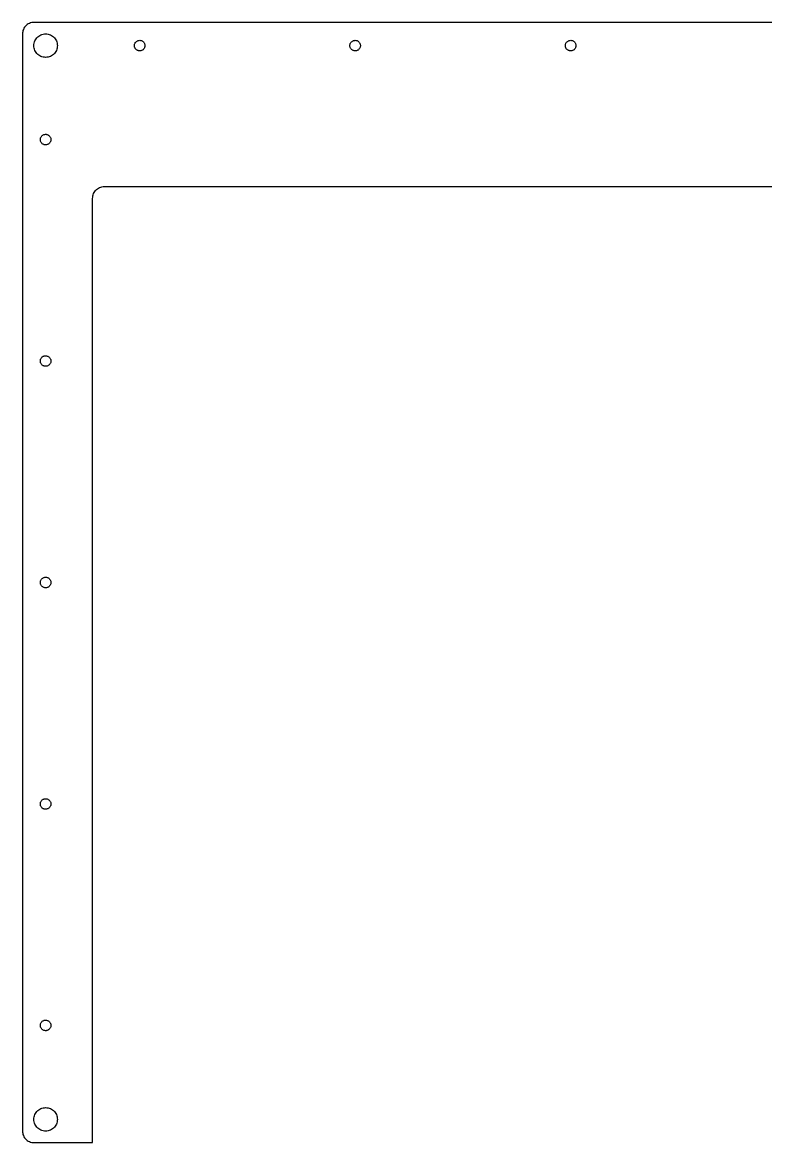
# Model space of a CAD drawing. Header units: metres. Extents: x -325 to 325, y -238 to 238.
# Drawn here: x -324.9 to -8.7, y -238.4 to 238.4 of the extents above; entities that cross this region are included whole.
import ezdxf

# ---------------------------------------------------------------- set-up
doc = ezdxf.new("R2010")
doc.units = ezdxf.units.M

msp = doc.modelspace()

# ---------------------------------------------------------------- linework, layer by layer
for p, q in [((-319.875, 238.375), (-320.398, 238.348)), ((319.875, 238.375), (-319.875, 238.375)), ((-324.848, 233.898), (-324.875, 233.375)), ((-324.766, 234.415), (-324.848, 233.898)), ((-324.63, 234.92), (-324.766, 234.415)), ((-324.443, 235.409), (-324.63, 234.92)), ((-324.205, 235.875), (-324.443, 235.409)), ((-323.92, 236.314), (-324.205, 235.875)), ((-323.591, 236.721), (-323.92, 236.314)), ((-323.221, 237.091), (-323.591, 236.721)), ((-322.814, 237.42), (-323.221, 237.091)), ((-322.375, 237.705), (-322.814, 237.42)), ((-321.909, 237.943), (-322.375, 237.705)), ((-321.42, 238.13), (-321.909, 237.943)), ((-320.915, 238.266), (-321.42, 238.13)), ((-320.398, 238.348), (-320.915, 238.266)), ((-324.875, 233.375), (-324.875, -233.375)), ((-320, 228.5), (-319.973, 229.023)), ((-319.973, 229.023), (-319.891, 229.54)), ((-319.891, 229.54), (-319.755, 230.045)), ((-319.755, 230.045), (-319.568, 230.534)), ((-319.568, 230.534), (-319.33, 231)), ((-319.33, 231), (-319.045, 231.439)), ((-319.045, 231.439), (-318.716, 231.846)), ((-318.716, 231.846), (-318.346, 232.216)), ((-318.346, 232.216), (-317.939, 232.545)), ((-317.939, 232.545), (-317.5, 232.83)), ((-317.5, 232.83), (-317.034, 233.068)), ((-317.034, 233.068), (-316.545, 233.255)), ((-316.545, 233.255), (-316.04, 233.391)), ((-316.04, 233.391), (-315.523, 233.473)), ((-315.523, 233.473), (-315, 233.5)), ((-315, 233.5), (-314.477, 233.473)), ((-314.477, 233.473), (-313.96, 233.391)), ((-313.96, 233.391), (-313.455, 233.255)), ((-313.455, 233.255), (-312.966, 233.068)), ((-312.966, 233.068), (-312.5, 232.83)), ((-312.5, 232.83), (-312.061, 232.545)), ((-312.061, 232.545), (-311.654, 232.216)), ((-311.654, 232.216), (-311.284, 231.846)), ((-311.284, 231.846), (-310.955, 231.439)), ((-310.955, 231.439), (-310.67, 231)), ((-310.67, 231), (-310.432, 230.534)), ((-310.432, 230.534), (-310.245, 230.045)), ((-310.245, 230.045), (-310.109, 229.54)), ((-310.109, 229.54), (-310.027, 229.023)), ((-310.027, 229.023), (-310, 228.5)), ((-277.247, 228.624), (-277.219, 228.87)), ((-277.219, 228.87), (-277.165, 229.112)), ((-277.165, 229.112), (-277.085, 229.347)), ((-277.085, 229.347), (-276.979, 229.571)), ((-276.979, 229.571), (-276.849, 229.782)), ((-276.849, 229.782), (-276.697, 229.978)), ((-276.697, 229.978), (-276.524, 230.155)), ((-276.524, 230.155), (-276.333, 230.313)), ((-276.333, 230.313), (-276.125, 230.449)), ((-276.125, 230.449), (-275.904, 230.56)), ((-275.904, 230.56), (-275.672, 230.647)), ((-275.672, 230.647), (-275.431, 230.708)), ((-275.431, 230.708), (-275.186, 230.742)), ((-275.186, 230.742), (-274.938, 230.749)), ((-274.938, 230.749), (-274.691, 230.729)), ((-274.691, 230.729), (-274.448, 230.681)), ((-274.448, 230.681), (-274.211, 230.607)), ((-274.211, 230.607), (-273.984, 230.508)), ((-273.984, 230.508), (-273.769, 230.384)), ((-273.769, 230.384), (-273.57, 230.237)), ((-273.57, 230.237), (-273.387, 230.069)), ((-273.387, 230.069), (-273.224, 229.882)), ((-273.224, 229.882), (-273.083, 229.678)), ((-273.083, 229.678), (-272.965, 229.46)), ((-272.965, 229.46), (-272.872, 229.231)), ((-272.872, 229.231), (-272.804, 228.992)), ((-272.804, 228.992), (-272.764, 228.748)), ((-185.58, 228.624), (-185.553, 228.87)), ((-185.553, 228.87), (-185.498, 229.112)), ((-185.498, 229.112), (-185.418, 229.347)), ((-185.418, 229.347), (-185.312, 229.571)), ((-185.312, 229.571), (-185.182, 229.782)), ((-185.182, 229.782), (-185.03, 229.978)), ((-185.03, 229.978), (-184.857, 230.155)), ((-184.857, 230.155), (-184.666, 230.313)), ((-184.666, 230.313), (-184.458, 230.449)), ((-184.458, 230.449), (-184.237, 230.56)), ((-184.237, 230.56), (-184.005, 230.647)), ((-184.005, 230.647), (-183.765, 230.708)), ((-183.765, 230.708), (-183.519, 230.742)), ((-183.519, 230.742), (-183.271, 230.749)), ((-183.271, 230.749), (-183.024, 230.729)), ((-183.024, 230.729), (-182.781, 230.681)), ((-182.781, 230.681), (-182.544, 230.607)), ((-182.544, 230.607), (-182.317, 230.508)), ((-182.317, 230.508), (-182.103, 230.384)), ((-182.103, 230.384), (-181.903, 230.237)), ((-181.903, 230.237), (-181.721, 230.069)), ((-181.721, 230.069), (-181.558, 229.882)), ((-181.558, 229.882), (-181.417, 229.678)), ((-181.417, 229.678), (-181.299, 229.46)), ((-181.299, 229.46), (-181.205, 229.231)), ((-181.205, 229.231), (-181.138, 228.992)), ((-181.138, 228.992), (-181.097, 228.748)), ((-93.9133, 228.624), (-93.886, 228.87)), ((-93.886, 228.87), (-93.8318, 229.112)), ((-93.8318, 229.112), (-93.7513, 229.347)), ((-93.7513, 229.347), (-93.6455, 229.571)), ((-93.6455, 229.571), (-93.5157, 229.782)), ((-93.5157, 229.782), (-93.3634, 229.978)), ((-93.3634, 229.978), (-93.1906, 230.155)), ((-93.1906, 230.155), (-92.9992, 230.313)), ((-92.9992, 230.313), (-92.7917, 230.449)), ((-92.7917, 230.449), (-92.5705, 230.56)), ((-92.5705, 230.56), (-92.3383, 230.647)), ((-92.3383, 230.647), (-92.098, 230.708)), ((-92.098, 230.708), (-91.8525, 230.742)), ((-91.8525, 230.742), (-91.6047, 230.749)), ((-91.6047, 230.749), (-91.3576, 230.729)), ((-91.3576, 230.729), (-91.1143, 230.681)), ((-91.1143, 230.681), (-90.8777, 230.607)), ((-90.8777, 230.607), (-90.6507, 230.508)), ((-90.6507, 230.508), (-90.436, 230.384)), ((-90.436, 230.384), (-90.2363, 230.237)), ((-90.2363, 230.237), (-90.0539, 230.069)), ((-90.0539, 230.069), (-89.8911, 229.882)), ((-89.8911, 229.882), (-89.7498, 229.678)), ((-89.7498, 229.678), (-89.6319, 229.46)), ((-89.6319, 229.46), (-89.5386, 229.231)), ((-89.5386, 229.231), (-89.4711, 228.992)), ((-89.4711, 228.992), (-89.4303, 228.748)), ((-319.973, 227.977), (-320, 228.5)), ((-319.891, 227.46), (-319.973, 227.977)), ((-319.755, 226.955), (-319.891, 227.46)), ((-319.568, 226.466), (-319.755, 226.955)), ((-319.33, 226), (-319.568, 226.466)), ((-319.045, 225.561), (-319.33, 226)), ((-318.716, 225.154), (-319.045, 225.561)), ((-318.346, 224.784), (-318.716, 225.154)), ((-317.939, 224.455), (-318.346, 224.784)), ((-317.5, 224.17), (-317.939, 224.455)), ((-317.034, 223.932), (-317.5, 224.17)), ((-312.5, 224.17), (-312.966, 223.932)), ((-312.061, 224.455), (-312.5, 224.17)), ((-311.654, 224.784), (-312.061, 224.455)), ((-311.284, 225.154), (-311.654, 224.784)), ((-310.955, 225.561), (-311.284, 225.154)), ((-310.67, 226), (-310.955, 225.561)), ((-310.432, 226.466), (-310.67, 226)), ((-310.245, 226.955), (-310.432, 226.466)), ((-310.109, 227.46), (-310.245, 226.955)), ((-310.027, 227.977), (-310.109, 227.46)), ((-310, 228.5), (-310.027, 227.977)), ((-277.247, 228.376), (-277.247, 228.624)), ((-277.219, 228.13), (-277.247, 228.376)), ((-277.165, 227.888), (-277.219, 228.13)), ((-277.085, 227.653), (-277.165, 227.888)), ((-276.979, 227.429), (-277.085, 227.653)), ((-276.849, 227.218), (-276.979, 227.429)), ((-276.697, 227.022), (-276.849, 227.218)), ((-276.524, 226.845), (-276.697, 227.022)), ((-276.333, 226.687), (-276.524, 226.845)), ((-276.125, 226.551), (-276.333, 226.687)), ((-275.904, 226.44), (-276.125, 226.551)), ((-275.672, 226.353), (-275.904, 226.44)), ((-275.431, 226.292), (-275.672, 226.353)), ((-275.186, 226.258), (-275.431, 226.292)), ((-274.938, 226.251), (-275.186, 226.258)), ((-274.691, 226.271), (-274.938, 226.251)), ((-274.448, 226.319), (-274.691, 226.271)), ((-274.211, 226.393), (-274.448, 226.319)), ((-273.984, 226.492), (-274.211, 226.393)), ((-273.769, 226.616), (-273.984, 226.492)), ((-273.57, 226.763), (-273.769, 226.616)), ((-273.387, 226.931), (-273.57, 226.763)), ((-273.224, 227.118), (-273.387, 226.931)), ((-273.083, 227.322), (-273.224, 227.118)), ((-272.965, 227.54), (-273.083, 227.322)), ((-272.872, 227.769), (-272.965, 227.54)), ((-272.804, 228.008), (-272.872, 227.769)), ((-272.764, 228.252), (-272.804, 228.008)), ((-272.764, 228.748), (-272.75, 228.5)), ((-272.75, 228.5), (-272.764, 228.252)), ((-185.58, 228.376), (-185.58, 228.624)), ((-185.553, 228.13), (-185.58, 228.376)), ((-185.498, 227.888), (-185.553, 228.13)), ((-185.418, 227.653), (-185.498, 227.888)), ((-185.312, 227.429), (-185.418, 227.653)), ((-185.182, 227.218), (-185.312, 227.429)), ((-185.03, 227.022), (-185.182, 227.218)), ((-184.857, 226.845), (-185.03, 227.022)), ((-184.666, 226.687), (-184.857, 226.845)), ((-184.458, 226.551), (-184.666, 226.687)), ((-184.237, 226.44), (-184.458, 226.551)), ((-184.005, 226.353), (-184.237, 226.44)), ((-183.765, 226.292), (-184.005, 226.353)), ((-183.519, 226.258), (-183.765, 226.292)), ((-183.271, 226.251), (-183.519, 226.258)), ((-183.024, 226.271), (-183.271, 226.251)), ((-182.781, 226.319), (-183.024, 226.271)), ((-182.544, 226.393), (-182.781, 226.319)), ((-182.317, 226.492), (-182.544, 226.393)), ((-182.103, 226.616), (-182.317, 226.492)), ((-181.903, 226.763), (-182.103, 226.616)), ((-181.721, 226.931), (-181.903, 226.763)), ((-181.558, 227.118), (-181.721, 226.931)), ((-181.417, 227.322), (-181.558, 227.118)), ((-181.299, 227.54), (-181.417, 227.322)), ((-181.205, 227.769), (-181.299, 227.54)), ((-181.138, 228.008), (-181.205, 227.769)), ((-181.097, 228.252), (-181.138, 228.008)), ((-181.097, 228.748), (-181.083, 228.5)), ((-181.083, 228.5), (-181.097, 228.252)), ((-93.9133, 228.376), (-93.9133, 228.624)), ((-93.886, 228.13), (-93.9133, 228.376)), ((-93.8318, 227.888), (-93.886, 228.13)), ((-93.7513, 227.653), (-93.8318, 227.888)), ((-93.6455, 227.429), (-93.7513, 227.653)), ((-93.5157, 227.218), (-93.6455, 227.429)), ((-93.3634, 227.022), (-93.5157, 227.218)), ((-93.1906, 226.845), (-93.3634, 227.022)), ((-92.9992, 226.687), (-93.1906, 226.845)), ((-92.7917, 226.551), (-92.9992, 226.687)), ((-92.5705, 226.44), (-92.7917, 226.551)), ((-92.3383, 226.353), (-92.5705, 226.44)), ((-92.098, 226.292), (-92.3383, 226.353)), ((-91.8525, 226.258), (-92.098, 226.292)), ((-91.6047, 226.251), (-91.8525, 226.258)), ((-91.3576, 226.271), (-91.6047, 226.251)), ((-91.1143, 226.319), (-91.3576, 226.271)), ((-90.8777, 226.393), (-91.1143, 226.319)), ((-90.6507, 226.492), (-90.8777, 226.393)), ((-90.436, 226.616), (-90.6507, 226.492)), ((-90.2363, 226.763), (-90.436, 226.616)), ((-90.0539, 226.931), (-90.2363, 226.763)), ((-89.8911, 227.118), (-90.0539, 226.931)), ((-89.7498, 227.322), (-89.8911, 227.118)), ((-89.6319, 227.54), (-89.7498, 227.322)), ((-89.5386, 227.769), (-89.6319, 227.54)), ((-89.4711, 228.008), (-89.5386, 227.769)), ((-89.4303, 228.252), (-89.4711, 228.008)), ((-89.4303, 228.748), (-89.4167, 228.5)), ((-89.4167, 228.5), (-89.4303, 228.252)), ((-316.545, 223.745), (-317.034, 223.932)), ((-316.04, 223.609), (-316.545, 223.745)), ((-315.523, 223.527), (-316.04, 223.609)), ((-315, 223.5), (-315.523, 223.527)), ((-314.477, 223.527), (-315, 223.5)), ((-313.96, 223.609), (-314.477, 223.527)), ((-313.455, 223.745), (-313.96, 223.609)), ((-312.966, 223.932), (-313.455, 223.745)), ((-315.552, 190.681), (-315.309, 190.729)), ((-315.309, 190.729), (-315.062, 190.749)), ((-315.062, 190.749), (-314.814, 190.742)), ((-314.814, 190.742), (-314.569, 190.708)), ((-314.569, 190.708), (-314.328, 190.647)), ((-317.25, 188.5), (-317.236, 188.748)), ((-317.236, 188.252), (-317.25, 188.5)), ((-317.236, 188.748), (-317.196, 188.992)), ((-317.196, 188.008), (-317.236, 188.252)), ((-317.196, 188.992), (-317.128, 189.231)), ((-317.128, 187.769), (-317.196, 188.008)), ((-317.128, 189.231), (-317.035, 189.46)), ((-317.035, 187.54), (-317.128, 187.769)), ((-317.035, 189.46), (-316.917, 189.678)), ((-316.917, 187.322), (-317.035, 187.54)), ((-316.917, 189.678), (-316.776, 189.882)), ((-316.776, 187.118), (-316.917, 187.322)), ((-316.776, 189.882), (-316.613, 190.069)), ((-316.613, 186.931), (-316.776, 187.118)), ((-316.613, 190.069), (-316.43, 190.237)), ((-316.43, 186.763), (-316.613, 186.931)), ((-316.43, 190.237), (-316.231, 190.384)), ((-316.231, 186.616), (-316.43, 186.763)), ((-316.231, 190.384), (-316.016, 190.508)), ((-316.016, 186.492), (-316.231, 186.616)), ((-316.016, 190.508), (-315.789, 190.607)), ((-315.789, 186.393), (-316.016, 186.492)), ((-315.789, 190.607), (-315.552, 190.681)), ((-315.552, 186.319), (-315.789, 186.393)), ((-315.309, 186.271), (-315.552, 186.319)), ((-315.062, 186.251), (-315.309, 186.271)), ((-314.814, 186.258), (-315.062, 186.251)), ((-314.569, 186.292), (-314.814, 186.258)), ((-314.328, 186.353), (-314.569, 186.292)), ((-314.328, 190.647), (-314.096, 190.56)), ((-314.096, 186.44), (-314.328, 186.353)), ((-314.096, 190.56), (-313.875, 190.449)), ((-313.875, 186.551), (-314.096, 186.44)), ((-313.875, 190.449), (-313.667, 190.313)), ((-313.667, 186.687), (-313.875, 186.551)), ((-313.667, 190.313), (-313.476, 190.155)), ((-313.476, 186.845), (-313.667, 186.687)), ((-313.476, 190.155), (-313.303, 189.978)), ((-313.303, 187.022), (-313.476, 186.845)), ((-313.303, 189.978), (-313.151, 189.782)), ((-313.151, 187.218), (-313.303, 187.022)), ((-313.151, 189.782), (-313.021, 189.571)), ((-313.021, 187.429), (-313.151, 187.218)), ((-313.021, 189.571), (-312.915, 189.347)), ((-312.915, 187.653), (-313.021, 187.429)), ((-312.915, 189.347), (-312.835, 189.112)), ((-312.835, 187.888), (-312.915, 187.653)), ((-312.835, 189.112), (-312.781, 188.87)), ((-312.781, 188.13), (-312.835, 187.888)), ((-312.781, 188.87), (-312.753, 188.624)), ((-312.753, 188.376), (-312.781, 188.13)), ((-312.753, 188.624), (-312.753, 188.376)), ((-293.716, 166.846), (-293.346, 167.216)), ((-293.346, 167.216), (-292.939, 167.545)), ((-292.939, 167.545), (-292.5, 167.83)), ((-292.5, 167.83), (-292.034, 168.068)), ((-292.034, 168.068), (-291.545, 168.255)), ((-291.545, 168.255), (-291.04, 168.391)), ((-291.04, 168.391), (-290.523, 168.473)), ((-290.523, 168.473), (-290, 168.5)), ((-290, 168.5), (290, 168.5)), ((-295, 163.5), (-294.973, 164.023)), ((-295, -238.375), (-295, 163.5)), ((-294.973, 164.023), (-294.891, 164.54)), ((-294.891, 164.54), (-294.755, 165.045)), ((-294.755, 165.045), (-294.568, 165.534)), ((-294.568, 165.534), (-294.33, 166)), ((-294.33, 166), (-294.045, 166.439)), ((-294.045, 166.439), (-293.716, 166.846)), ((-317.035, 95.2102), (-316.917, 95.4283)), ((-316.917, 95.4283), (-316.776, 95.632)), ((-316.776, 95.632), (-316.613, 95.8189)), ((-316.613, 95.8189), (-316.43, 95.9868)), ((-316.43, 95.9868), (-316.231, 96.1336)), ((-316.231, 96.1336), (-316.016, 96.2576)), ((-316.016, 96.2576), (-315.789, 96.3571)), ((-315.789, 96.3571), (-315.552, 96.4312)), ((-315.552, 96.4312), (-315.309, 96.4787)), ((-315.309, 96.4787), (-315.062, 96.4991)), ((-315.062, 96.4991), (-314.814, 96.4923)), ((-314.814, 96.4923), (-314.569, 96.4583)), ((-314.569, 96.4583), (-314.328, 96.3974)), ((-314.328, 96.3974), (-314.096, 96.3105)), ((-314.096, 96.3105), (-313.875, 96.1985)), ((-313.875, 96.1985), (-313.667, 96.063)), ((-313.667, 96.063), (-313.476, 95.9054)), ((-313.476, 95.9054), (-313.303, 95.7277)), ((-313.303, 95.7277), (-313.151, 95.5321)), ((-313.151, 95.5321), (-313.021, 95.3209)), ((-317.25, 94.25), (-317.236, 94.4975)), ((-317.236, 94.0025), (-317.25, 94.25)), ((-317.236, 94.4975), (-317.196, 94.742)), ((-317.196, 93.758), (-317.236, 94.0025)), ((-317.196, 94.742), (-317.128, 94.9806)), ((-317.128, 93.5194), (-317.196, 93.758)), ((-317.128, 94.9806), (-317.035, 95.2102)), ((-317.035, 93.2897), (-317.128, 93.5194)), ((-316.917, 93.0717), (-317.035, 93.2897)), ((-316.776, 92.868), (-316.917, 93.0717)), ((-316.613, 92.6811), (-316.776, 92.868)), ((-316.43, 92.5132), (-316.613, 92.6811)), ((-316.231, 92.3664), (-316.43, 92.5132)), ((-316.016, 92.2424), (-316.231, 92.3664)), ((-315.789, 92.1429), (-316.016, 92.2424)), ((-315.552, 92.0688), (-315.789, 92.1429)), ((-315.309, 92.0213), (-315.552, 92.0688)), ((-315.062, 92.0009), (-315.309, 92.0213)), ((-314.814, 92.0077), (-315.062, 92.0009)), ((-314.569, 92.0417), (-314.814, 92.0077)), ((-314.328, 92.1026), (-314.569, 92.0417)), ((-314.096, 92.1895), (-314.328, 92.1026)), ((-313.875, 92.3014), (-314.096, 92.1895)), ((-313.667, 92.437), (-313.875, 92.3014)), ((-313.476, 92.5946), (-313.667, 92.437)), ((-313.303, 92.7723), (-313.476, 92.5946)), ((-313.151, 92.9679), (-313.303, 92.7723)), ((-313.021, 93.1791), (-313.151, 92.9679)), ((-313.021, 95.3209), (-312.915, 95.0967)), ((-312.915, 93.4033), (-313.021, 93.1791)), ((-312.915, 95.0967), (-312.835, 94.8622)), ((-312.835, 93.6378), (-312.915, 93.4033)), ((-312.835, 94.8622), (-312.781, 94.6203)), ((-312.781, 93.8797), (-312.835, 93.6378)), ((-312.781, 94.6203), (-312.753, 94.3739)), ((-312.753, 94.1261), (-312.781, 93.8797)), ((-312.753, 94.3739), (-312.753, 94.1261)), ((-317.25, 0), (-317.236, 0.24751)), ((-317.236, -0.24751), (-317.25, 0)), ((-317.236, 0.24751), (-317.196, 0.49202)), ((-317.196, 0.49202), (-317.128, 0.73056)), ((-317.128, 0.73056), (-317.035, 0.96024)), ((-317.035, 0.96024), (-316.917, 1.17825)), ((-316.917, 1.17825), (-316.776, 1.38197)), ((-316.776, 1.38197), (-316.613, 1.56891)), ((-316.613, 1.56891), (-316.43, 1.7368)), ((-316.43, 1.7368), (-316.231, 1.88362)), ((-316.231, 1.88362), (-316.016, 2.00757)), ((-316.016, 2.00757), (-315.789, 2.10715)), ((-315.789, 2.10715), (-315.552, 2.18114)), ((-315.552, 2.18114), (-315.309, 2.22867)), ((-315.309, 2.22867), (-315.062, 2.24915)), ((-315.062, 2.24915), (-314.814, 2.24231)), ((-314.814, 2.24231), (-314.569, 2.20825)), ((-314.569, 2.20825), (-314.328, 2.1474)), ((-314.328, 2.1474), (-314.096, 2.06049)), ((-314.096, 2.06049), (-313.875, 1.94855)), ((-313.875, 1.94855), (-313.667, 1.81296)), ((-313.667, 1.81296), (-313.476, 1.65536)), ((-313.476, 1.65536), (-313.303, 1.47769)), ((-313.303, 1.47769), (-313.151, 1.28206)), ((-313.151, 1.28206), (-313.021, 1.07088)), ((-313.021, 1.07088), (-312.915, 0.84669)), ((-312.915, 0.84669), (-312.835, 0.61223)), ((-312.835, 0.61223), (-312.781, 0.37033)), ((-312.781, 0.37033), (-312.753, 0.12395)), ((-312.753, 0.12395), (-312.753, -0.12395)), ((-317.196, -0.49202), (-317.236, -0.24751)), ((-317.128, -0.73056), (-317.196, -0.49202)), ((-317.035, -0.96024), (-317.128, -0.73056)), ((-316.917, -1.17825), (-317.035, -0.96024)), ((-316.776, -1.38197), (-316.917, -1.17825)), ((-316.613, -1.56891), (-316.776, -1.38197)), ((-316.43, -1.7368), (-316.613, -1.56891)), ((-316.231, -1.88362), (-316.43, -1.7368)), ((-316.016, -2.00757), (-316.231, -1.88362)), ((-315.789, -2.10715), (-316.016, -2.00757)), ((-315.552, -2.18114), (-315.789, -2.10715)), ((-315.309, -2.22867), (-315.552, -2.18114)), ((-315.062, -2.24915), (-315.309, -2.22867)), ((-314.814, -2.24231), (-315.062, -2.24915)), ((-314.569, -2.20825), (-314.814, -2.24231)), ((-314.328, -2.1474), (-314.569, -2.20825)), ((-314.096, -2.06049), (-314.328, -2.1474)), ((-313.875, -1.94855), (-314.096, -2.06049)), ((-313.667, -1.81296), (-313.875, -1.94855)), ((-313.476, -1.65536), (-313.667, -1.81296)), ((-313.303, -1.47769), (-313.476, -1.65536)), ((-313.151, -1.28206), (-313.303, -1.47769)), ((-313.021, -1.07088), (-313.151, -1.28206)), ((-312.915, -0.84669), (-313.021, -1.07088)), ((-312.835, -0.61223), (-312.915, -0.84669)), ((-312.781, -0.37033), (-312.835, -0.61223)), ((-312.753, -0.12395), (-312.781, -0.37033)), ((-317.25, -94.25), (-317.236, -94.0025)), ((-317.236, -94.4975), (-317.25, -94.25)), ((-317.236, -94.0025), (-317.196, -93.758)), ((-317.196, -94.742), (-317.236, -94.4975)), ((-317.196, -93.758), (-317.128, -93.5194)), ((-317.128, -94.9806), (-317.196, -94.742)), ((-317.128, -93.5194), (-317.035, -93.2897)), ((-317.035, -95.2102), (-317.128, -94.9806)), ((-317.035, -93.2897), (-316.917, -93.0717)), ((-316.917, -95.4283), (-317.035, -95.2102)), ((-316.917, -93.0717), (-316.776, -92.868)), ((-316.776, -92.868), (-316.613, -92.6811)), ((-316.613, -92.6811), (-316.43, -92.5132)), ((-316.43, -92.5132), (-316.231, -92.3664)), ((-316.231, -92.3664), (-316.016, -92.2424)), ((-316.016, -92.2424), (-315.789, -92.1429)), ((-315.789, -92.1429), (-315.552, -92.0688)), ((-315.552, -92.0688), (-315.309, -92.0213)), ((-315.309, -92.0213), (-315.062, -92.0009)), ((-315.062, -92.0009), (-314.814, -92.0077)), ((-314.814, -92.0077), (-314.569, -92.0417)), ((-314.569, -92.0417), (-314.328, -92.1026)), ((-314.328, -92.1026), (-314.096, -92.1895)), ((-314.096, -92.1895), (-313.875, -92.3014)), ((-313.875, -92.3014), (-313.667, -92.437)), ((-313.667, -92.437), (-313.476, -92.5946)), ((-313.476, -92.5946), (-313.303, -92.7723)), ((-313.303, -92.7723), (-313.151, -92.9679)), ((-313.151, -92.9679), (-313.021, -93.1791)), ((-313.021, -95.3209), (-313.151, -95.5321)), ((-313.021, -93.1791), (-312.915, -93.4033)), ((-312.915, -95.0967), (-313.021, -95.3209)), ((-312.915, -93.4033), (-312.835, -93.6378)), ((-312.835, -94.8622), (-312.915, -95.0967)), ((-312.835, -93.6378), (-312.781, -93.8797)), ((-312.781, -94.6203), (-312.835, -94.8622)), ((-312.781, -93.8797), (-312.753, -94.1261)), ((-312.753, -94.3739), (-312.781, -94.6203)), ((-312.753, -94.1261), (-312.753, -94.3739)), ((-316.776, -95.632), (-316.917, -95.4283)), ((-316.613, -95.8189), (-316.776, -95.632)), ((-316.43, -95.9868), (-316.613, -95.8189)), ((-316.231, -96.1336), (-316.43, -95.9868)), ((-316.016, -96.2576), (-316.231, -96.1336)), ((-315.789, -96.3571), (-316.016, -96.2576)), ((-315.552, -96.4312), (-315.789, -96.3571)), ((-315.309, -96.4787), (-315.552, -96.4312)), ((-315.062, -96.4991), (-315.309, -96.4787)), ((-314.814, -96.4923), (-315.062, -96.4991)), ((-314.569, -96.4583), (-314.814, -96.4923)), ((-314.328, -96.3974), (-314.569, -96.4583)), ((-314.096, -96.3105), (-314.328, -96.3974)), ((-313.875, -96.1985), (-314.096, -96.3105)), ((-313.667, -96.063), (-313.875, -96.1985)), ((-313.476, -95.9054), (-313.667, -96.063)), ((-313.303, -95.7277), (-313.476, -95.9054)), ((-313.151, -95.5321), (-313.303, -95.7277)), ((-317.25, -188.5), (-317.236, -188.252)), ((-317.236, -188.748), (-317.25, -188.5)), ((-317.236, -188.252), (-317.196, -188.008)), ((-317.196, -188.992), (-317.236, -188.748)), ((-317.196, -188.008), (-317.128, -187.769)), ((-317.128, -189.231), (-317.196, -188.992)), ((-317.128, -187.769), (-317.035, -187.54)), ((-317.035, -189.46), (-317.128, -189.231)), ((-317.035, -187.54), (-316.917, -187.322)), ((-316.917, -189.678), (-317.035, -189.46)), ((-316.917, -187.322), (-316.776, -187.118)), ((-316.776, -189.882), (-316.917, -189.678)), ((-316.776, -187.118), (-316.613, -186.931)), ((-316.613, -190.069), (-316.776, -189.882)), ((-316.613, -186.931), (-316.43, -186.763)), ((-316.43, -190.237), (-316.613, -190.069)), ((-316.43, -186.763), (-316.231, -186.616)), ((-316.231, -190.384), (-316.43, -190.237)), ((-316.231, -186.616), (-316.016, -186.492)), ((-316.016, -190.508), (-316.231, -190.384)), ((-316.016, -186.492), (-315.789, -186.393)), ((-315.789, -190.607), (-316.016, -190.508)), ((-315.789, -186.393), (-315.552, -186.319)), ((-315.552, -190.681), (-315.789, -190.607)), ((-315.552, -186.319), (-315.309, -186.271)), ((-315.309, -190.729), (-315.552, -190.681)), ((-315.309, -186.271), (-315.062, -186.251)), ((-315.062, -186.251), (-314.814, -186.258)), ((-314.814, -186.258), (-314.569, -186.292)), ((-314.569, -186.292), (-314.328, -186.353)), ((-314.328, -190.647), (-314.569, -190.708)), ((-314.328, -186.353), (-314.096, -186.44)), ((-314.096, -190.56), (-314.328, -190.647)), ((-314.096, -186.44), (-313.875, -186.551)), ((-313.875, -190.449), (-314.096, -190.56)), ((-313.875, -186.551), (-313.667, -186.687)), ((-313.667, -190.313), (-313.875, -190.449)), ((-313.667, -186.687), (-313.476, -186.845)), ((-313.476, -190.155), (-313.667, -190.313)), ((-313.476, -186.845), (-313.303, -187.022)), ((-313.303, -189.978), (-313.476, -190.155)), ((-313.303, -187.022), (-313.151, -187.218)), ((-313.151, -189.782), (-313.303, -189.978)), ((-313.151, -187.218), (-313.021, -187.429)), ((-313.021, -189.571), (-313.151, -189.782)), ((-313.021, -187.429), (-312.915, -187.653)), ((-312.915, -189.347), (-313.021, -189.571)), ((-312.915, -187.653), (-312.835, -187.888)), ((-312.835, -189.112), (-312.915, -189.347)), ((-312.835, -187.888), (-312.781, -188.13)), ((-312.781, -188.87), (-312.835, -189.112)), ((-312.781, -188.13), (-312.753, -188.376)), ((-312.753, -188.624), (-312.781, -188.87)), ((-312.753, -188.376), (-312.753, -188.624)), ((-315.062, -190.749), (-315.309, -190.729)), ((-314.814, -190.742), (-315.062, -190.749)), ((-314.569, -190.708), (-314.814, -190.742)), ((-317.5, -224.17), (-317.034, -223.932)), ((-317.034, -223.932), (-316.545, -223.745)), ((-316.545, -223.745), (-316.04, -223.609)), ((-316.04, -223.609), (-315.523, -223.527)), ((-315.523, -223.527), (-315, -223.5)), ((-315, -223.5), (-314.477, -223.527)), ((-314.477, -223.527), (-313.96, -223.609)), ((-313.96, -223.609), (-313.455, -223.745)), ((-313.455, -223.745), (-312.966, -223.932)), ((-312.966, -223.932), (-312.5, -224.17)), ((-320, -228.5), (-319.973, -227.977)), ((-319.973, -229.023), (-320, -228.5)), ((-319.973, -227.977), (-319.891, -227.46)), ((-319.891, -227.46), (-319.755, -226.955)), ((-319.755, -226.955), (-319.568, -226.466)), ((-319.568, -226.466), (-319.33, -226)), ((-319.33, -226), (-319.045, -225.561)), ((-319.045, -225.561), (-318.716, -225.154)), ((-318.716, -225.154), (-318.346, -224.784)), ((-318.346, -224.784), (-317.939, -224.455)), ((-317.939, -224.455), (-317.5, -224.17)), ((-312.5, -224.17), (-312.061, -224.455)), ((-312.061, -224.455), (-311.654, -224.784)), ((-311.654, -224.784), (-311.284, -225.154)), ((-311.284, -225.154), (-310.955, -225.561)), ((-310.955, -225.561), (-310.67, -226)), ((-310.67, -226), (-310.432, -226.466)), ((-310.432, -226.466), (-310.245, -226.955)), ((-310.245, -226.955), (-310.109, -227.46)), ((-310.109, -227.46), (-310.027, -227.977)), ((-310.027, -227.977), (-310, -228.5)), ((-310, -228.5), (-310.027, -229.023)), ((-324.875, -233.375), (-324.848, -233.898)), ((-319.891, -229.54), (-319.973, -229.023)), ((-319.755, -230.045), (-319.891, -229.54)), ((-319.568, -230.534), (-319.755, -230.045)), ((-319.33, -231), (-319.568, -230.534)), ((-319.045, -231.439), (-319.33, -231)), ((-318.716, -231.846), (-319.045, -231.439)), ((-318.346, -232.216), (-318.716, -231.846)), ((-317.939, -232.545), (-318.346, -232.216)), ((-317.5, -232.83), (-317.939, -232.545)), ((-317.034, -233.068), (-317.5, -232.83)), ((-316.545, -233.255), (-317.034, -233.068)), ((-316.04, -233.391), (-316.545, -233.255)), ((-315.523, -233.473), (-316.04, -233.391)), ((-315, -233.5), (-315.523, -233.473)), ((-314.477, -233.473), (-315, -233.5)), ((-313.96, -233.391), (-314.477, -233.473)), ((-313.455, -233.255), (-313.96, -233.391)), ((-312.966, -233.068), (-313.455, -233.255)), ((-312.5, -232.83), (-312.966, -233.068)), ((-312.061, -232.545), (-312.5, -232.83)), ((-311.654, -232.216), (-312.061, -232.545)), ((-311.284, -231.846), (-311.654, -232.216)), ((-310.955, -231.439), (-311.284, -231.846)), ((-310.67, -231), (-310.955, -231.439)), ((-310.432, -230.534), (-310.67, -231)), ((-310.245, -230.045), (-310.432, -230.534)), ((-310.109, -229.54), (-310.245, -230.045)), ((-310.027, -229.023), (-310.109, -229.54)), ((-324.848, -233.898), (-324.766, -234.415)), ((-324.766, -234.415), (-324.63, -234.92)), ((-324.63, -234.92), (-324.443, -235.409)), ((-324.443, -235.409), (-324.205, -235.875)), ((-324.205, -235.875), (-323.92, -236.314)), ((-323.92, -236.314), (-323.591, -236.721)), ((-323.591, -236.721), (-323.221, -237.091)), ((-323.221, -237.091), (-322.814, -237.42)), ((-322.814, -237.42), (-322.375, -237.705)), ((-322.375, -237.705), (-321.909, -237.943)), ((-321.909, -237.943), (-321.42, -238.13)), ((-321.42, -238.13), (-320.915, -238.266)), ((-320.915, -238.266), (-320.398, -238.348)), ((-320.398, -238.348), (-319.875, -238.375)), ((-319.875, -238.375), (-295, -238.375))]:
    msp.add_line(p, q)

doc.saveas('drawing.dxf')
